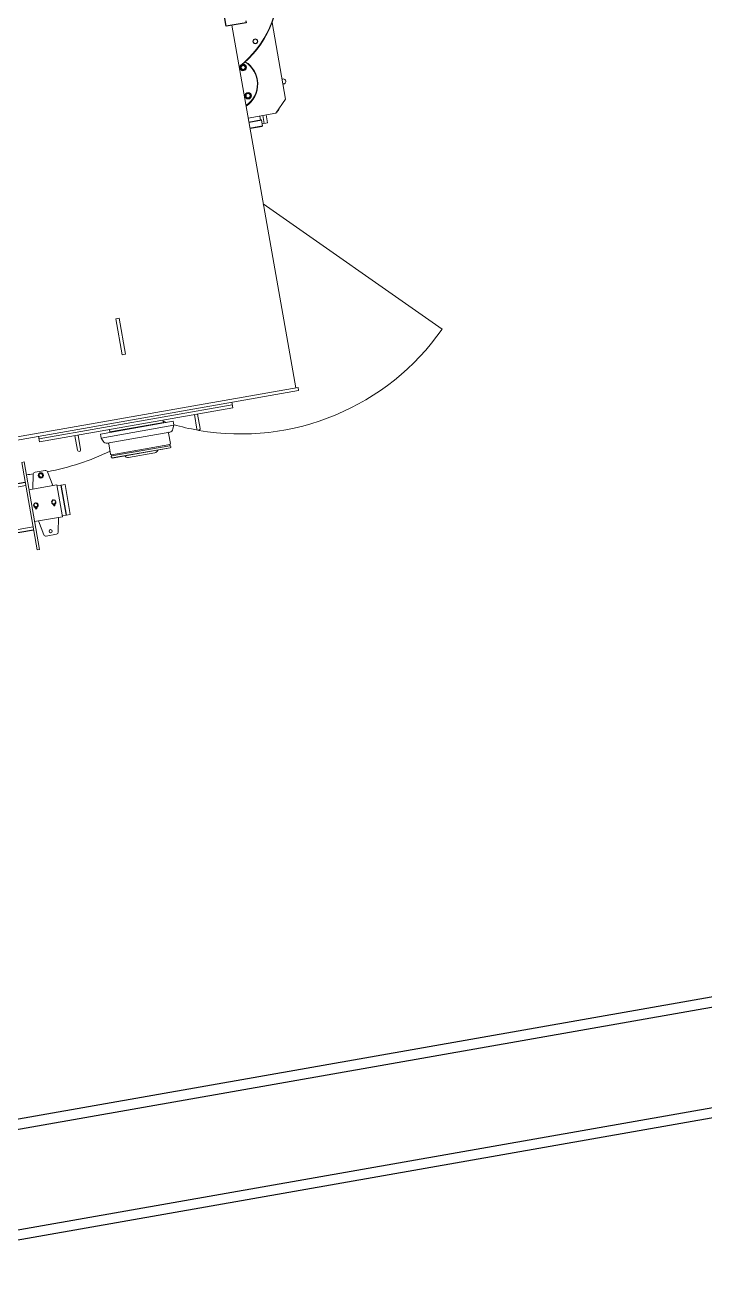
# Model space of a CAD drawing. Header units: millimetres. Extents: x 111502 to 977541, y 8702 to 1044108.
# Drawn here: x 489330.749 to 489332.462, y 241105.669 to 241108.835 of the extents above; entities that cross this region are included whole.
import ezdxf

# ---------------------------------------------------------------- set-up
doc = ezdxf.new("R2010")
doc.units = ezdxf.units.MM
doc.header["$LTSCALE"] = 0.25
doc.layers.add('Proposed Primary Substation - OPTION 2$0$PDF4_00_COMPONENTS', color=7, linetype='Continuous', true_color=0x1c1c1c)
doc.layers.add('Proposed Primary Substation - OPTION 2$0$PDF4_LAYER0_4', color=7, linetype='Continuous', true_color=0x1c1c1c)
doc.layers.add('X HVSS Site Background', color=8, linetype='Continuous')
doc.layers.add('Z-z-Xref-Primary Substation', color=7, linetype='Continuous')

# ---------------------------------------------------------------- blocks, each defined once
blk = doc.blocks.new('Proposed Primary Substation - OPTION 2')
at = {"layer": 'Proposed Primary Substation - OPTION 2$0$PDF4_00_COMPONENTS', "color": 0, "lineweight": 15}
for points in [[(489331288.7, 241108729.9, 0.53917), (489331256.5, 241109154.8), (489331256, 241109154.7)], [(489331349.2, 241108384.7), (489331800.3, 241108068.8, -0.290554), (489331186.8, 241107813.6)], [(489331183.8, 241107854.5), (489331190.1, 241107818.4, -1.000156), (489331182.1, 241107816.9), (489331175.7, 241107853.1)], [(489330940.8, 241107794.1), (489330945.7, 241107786, 0.308744), (489330956.2, 241107781.3), (489331113.4, 241107809, 0.308687), (489331121.7, 241107817), (489331123.5, 241107826.3)], [(489330882.5, 241107801.5), (489330888.9, 241107765.3, -1.000156), (489330880.9, 241107763.9), (489330874.5, 241107800.1)], [(489331113.4, 241107777.9, 0.414149), (489331115.1, 241107780.3), (489331110.5, 241107806.4, -0.414068), (489331112.1, 241107808.8)], [(489330966.8, 241107752.1, -0.413993), (489330964.4, 241107753.8), (489330959.8, 241107779.9, 0.414225), (489330957.5, 241107781.5)], [(489330999.7, 241107749.1, 0.270783), (489331009.4, 241107745.5), (489331075.6, 241107757.2, 0.270818), (489331083.5, 241107763.9)], [(489330768.8, 241107665.5), (489330769.6, 241107702.9, -0.357615), (489330773.9, 241107707.8), (489330799.8, 241107712.4, -0.357543), (489330805.4, 241107709.2), (489330819, 241107674.3)], [(489330784.1, 241107699.2), (489330783.5, 241107700.5), (489330784.4, 241107701.9, 0.833193), (489330791.6, 241107696.6), (489330790.7, 241107695.4), (489330789.4, 241107695.5)], [(489330769, 241107570.3), (489330664.5, 241107551.9, -0.414235), (489330655.1, 241107558.5), (489330639.5, 241107646.9, -0.414199), (489330646.2, 241107656.3), (489330750.6, 241107674.7)], [(489330829.4, 241107674.1, 0.41505), (489330830, 241107673.7), (489330839, 241107675.3), (489330852.3, 241107600), (489330843.2, 241107598.4, 0.414797), (489330842.8, 241107597.8)], [(489330819.8, 241107628.4), (489330820.1, 241107626.9, -5.003675), (489330824.1, 241107627.6), (489330823.9, 241107628.9)], [(489330778.7, 241107620.9), (489330779.4, 241107619.7, 5.003792), (489330774.9, 241107618.9), (489330774.6, 241107620.4)], [(489330771.3, 241107624.5), (489330770.8, 241107625.8), (489330771.7, 241107627.2, 0.83318), (489330778.8, 241107621.9), (489330778, 241107620.7), (489330776.7, 241107620.8)], [(489330782.9, 241107585.2), (489330796.5, 241107550.3, 0.357576), (489330802.1, 241107547.1), (489330828.1, 241107551.7, 0.357505), (489330832.3, 241107556.6), (489330833.1, 241107594)]]:
    blk.add_lwpolyline(points, format="xyb", dxfattribs=at)
at = {"layer": 'Proposed Primary Substation - OPTION 2$0$PDF4_00_COMPONENTS', "color": 0, "lineweight": 25}
blk.add_lwpolyline([(489331305.1, 241108846), (489331306, 241108840.9), (489331255.8, 241108832.1), (489331250.5, 241108862.2), (489331300.7, 241108871.1)], dxfattribs=at)
at = {"layer": 'Proposed Primary Substation - OPTION 2$0$PDF4_00_COMPONENTS', "color": 0, "lineweight": 15}
for points in [[(489331270, 241108834.6), (489331430.9, 241107920.8)], [(489331307.5, 241108632.6), (489331307.4, 241108631.9), (489331307.2, 241108631.5), (489331306.9, 241108631.1), (489331306.3, 241108630.6)], [(489331313, 241108590.6), (489331343.6, 241108596), (489331344.8, 241108595.2), (489331313.2, 241108589.6)], [(489331347.3, 241108581.1), (489331344.8, 241108595.2)], [(489331315.7, 241108575.5), (489331347.3, 241108581.1), (489331346.5, 241108579.9), (489331315.8, 241108574.5)], [(489331437, 241107921.9), (489330613.5, 241107776.9), (489330614.9, 241107768.9), (489331438.4, 241107913.8)], [(489331438.4, 241107913.8), (489331437, 241107921.9)], [(489330783.1, 241107798.5), (489330785.6, 241107784.4), (489331272.7, 241107870.2), (489331270.2, 241107884.2)], [(489331271.2, 241107878.2), (489330784.2, 241107792.4)], [(489330964.1, 241107808.6), (489330962.9, 241107809.4), (489331097.5, 241107833.1), (489331096.4, 241107839.1)], [(489331096.7, 241107831.9), (489331097.5, 241107833.1)], [(489330962.9, 241107809.4), (489330961.9, 241107815.4)], [(489330783.5, 241107699.4), (489330783, 241107700.5), (489330783.7, 241107701.5)], [(489330786.6, 241107695.3), (489330785.4, 241107695.4), (489330784.8, 241107696.6)], [(489330787, 241107695.7), (489330785.7, 241107695.9), (489330785.1, 241107697.1)], [(489330785.5, 241107704.1), (489330786.2, 241107705.1), (489330787.5, 241107705)], [(489330791.7, 241107696), (489330790.9, 241107694.9), (489330789.7, 241107695.1)], [(489330790.5, 241107704.7), (489330791.8, 241107704.6), (489330792.3, 241107703.5)], [(489330793.6, 241107700.7), (489330794.2, 241107699.5), (489330793.4, 241107698.5)], [(489330772.9, 241107583.4), (489330843.2, 241107595.8), (489330829, 241107676.1), (489330758.7, 241107663.7)], [(489330839.2, 241107674.3), (489330840.2, 241107674.4)], [(489330816, 241107632.6), (489330815.4, 241107633.8), (489330816.2, 241107634.8)], [(489330817.9, 241107637.3), (489330818.7, 241107638.4), (489330819.9, 241107638.2)], [(489330823, 241107638), (489330824.3, 241107637.9), (489330824.8, 241107636.7)], [(489330826.1, 241107633.9), (489330826.6, 241107632.8), (489330825.9, 241107631.8)], [(489330770.8, 241107624.7), (489330770.3, 241107625.8), (489330771, 241107626.8)], [(489330773.9, 241107620.6), (489330772.6, 241107620.7), (489330772.1, 241107621.9)], [(489330774.2, 241107621), (489330772.9, 241107621.1), (489330772.4, 241107622.3)], [(489330772.8, 241107629.4), (489330773.5, 241107630.4), (489330774.7, 241107630.3)], [(489330775.8, 241107618.1), (489330776.4, 241107615.1), (489330778.9, 241107615.5), (489330778.3, 241107618.5)], [(489330776.8, 241107615.1), (489330776.2, 241107618.1)], [(489330778.9, 241107621.3), (489330778.2, 241107620.2), (489330777, 241107620.3)], [(489330777.8, 241107630), (489330779.1, 241107629.9), (489330779.6, 241107628.8)], [(489330778.5, 241107615.4), (489330777.9, 241107618.4)], [(489330780.9, 241107626), (489330781.4, 241107624.8), (489330780.7, 241107623.8)], [(489330819.1, 241107628.6), (489330817.8, 241107628.7), (489330817.3, 241107629.8)], [(489330821, 241107626), (489330821.5, 241107623), (489330824.1, 241107623.5), (489330823.5, 241107626.5)], [(489330822, 241107623.1), (489330821.4, 241107626.1)], [(489330824.1, 241107629.2), (489330823.4, 241107628.2), (489330822.2, 241107628.3)], [(489330823.7, 241107623.4), (489330823.1, 241107626.4)], [(489330852.1, 241107601), (489330853.1, 241107601.1)]]:
    blk.add_lwpolyline(points, dxfattribs=at)
for points in [[(489330985.9, 241108096.1), (489331001.9, 241108005.7), (489330993.8, 241108004.3), (489330977.9, 241108094.7)], [(489331121.8, 241107836.3), (489330939, 241107804.2), (489330940.8, 241107794.1), (489331123.5, 241107826.3)], [(489331113.4, 241107777.9), (489330966.8, 241107752.1), (489330967.3, 241107749.1), (489331113.9, 241107774.9)], [(489331114.4, 241107769.3), (489331114.3, 241107769.8), (489330968.7, 241107744.2), (489330968.8, 241107743.7)], [(489330785.3, 241107513.1), (489330746.4, 241107734), (489330740.3, 241107732.9), (489330779.2, 241107512)], [(489330789, 241107705.1), (489330793.2, 241107702.2), (489330792.8, 241107697.1), (489330788.2, 241107695.5), (489330784.4, 241107698.1), (489330784.4, 241107703)], [(489330849.6, 241107677.1), (489330862.8, 241107601.8), (489330853.3, 241107600.1), (489330840, 241107675.4)], [(489330816, 241107633.7), (489330818.9, 241107637.9), (489330824, 241107637.5), (489330826.1, 241107632.8), (489330823.2, 241107628.7), (489330818.1, 241107629.1)], [(489330776.3, 241107630.4), (489330780.5, 241107627.5), (489330780, 241107622.4), (489330775.4, 241107620.7), (489330771.7, 241107623.4), (489330771.7, 241107628.2)], [(489330779.6, 241107618.7), (489330774.6, 241107617.8), (489330774.4, 241107618.9), (489330779.4, 241107619.7)], [(489330824.8, 241107626.7), (489330819.8, 241107625.8), (489330819.6, 241107626.8), (489330824.6, 241107627.7)]]:
    blk.add_lwpolyline(points, close=True, dxfattribs=at)
for points in [[(489330789, 241107705.1, -0.127684), (489330791.4, 241107704.3, -0.124079), (489330793.2, 241107702.3, -0.123547), (489330793.7, 241107699.7, -0.123996), (489330792.8, 241107697.2, -0.128774), (489330790.7, 241107695.4, -0.262012), (489330785.7, 241107695.8, -0.260539), (489330783.5, 241107700.4, -0.124627), (489330784.4, 241107702.9, -0.127679), (489330786.4, 241107704.7, -0.12797)], [(489330785.6, 241107703.5), (489330786.4, 241107704.7), (489330787.7, 241107704.5, 0.127517)], [(489330790.1, 241107704.3), (489330791.5, 241107704.2), (489330792.1, 241107703, 0.129182)], [(489330793.1, 241107700.8), (489330793.7, 241107699.6), (489330792.9, 241107698.5, 0.12888)], [(489330824.1, 241107637.4, -0.258221), (489330826.1, 241107632.9, -0.262537), (489330823.2, 241107628.7, -0.258409), (489330818.2, 241107629, -0.25821), (489330816, 241107633.6, -0.262403), (489330818.8, 241107637.9, -0.258498)], [(489330776.3, 241107630.4, -0.123625), (489330778.7, 241107629.6, -0.123322), (489330780.4, 241107627.5, -0.124543), (489330780.9, 241107624.9, -0.123308), (489330780.1, 241107622.5, -0.124603), (489330778, 241107620.7, -0.258403), (489330773, 241107621.1, -0.258208), (489330770.8, 241107625.7, -0.124542), (489330771.6, 241107628.2, -0.123572), (489330773.6, 241107629.9, -0.124653)], [(489330772.9, 241107628.8), (489330773.7, 241107629.9), (489330775, 241107629.8, 0.127519)], [(489330777.4, 241107629.6), (489330778.8, 241107629.5), (489330779.4, 241107628.3, 0.129182)], [(489330780.3, 241107626.1), (489330780.9, 241107624.9), (489330780.1, 241107623.8, 0.1289)]]:
    blk.add_lwpolyline(points, format="xyb", close=True, dxfattribs=at)
at = {"layer": 'Proposed Primary Substation - OPTION 2$0$PDF4_00_COMPONENTS', "color": 0, "lineweight": 25}
blk.add_lwpolyline([(489330770.4, 241107562.2), (489330666, 241107543.9, -0.414206), (489330647.1, 241107557.1), (489330631.5, 241107645.5, -0.414218), (489330644.7, 241107664.4), (489330749.2, 241107682.7)], format="xyb", dxfattribs=at)
at = {"layer": 'Proposed Primary Substation - OPTION 2$0$PDF4_00_COMPONENTS', "color": 0, "lineweight": 15}
for centre, radius in [((489331329.1, 241108794.1), 6.12), ((489331329.1, 241108794.1), 5.35), ((489331298.5, 241108728.2), 7.14), ((489331311, 241108657.2), 8.16), ((489331311, 241108657.2), 7.14), ((489330788.6, 241107700), 6.63), ((489330813.3, 241107559.4), 4.08)]:
    blk.add_circle(centre, radius, dxfattribs=at)
for centre, radius, start, end in [((489331132.9, 241108931.6), 253.9, 307.7978, 60.7385), ((489331269.2, 241108686.4), 65.3, 303.9705, 58.6873), ((489331269.2, 241108686.4), 66.3, 303.566, 58.3784), ((489331298.5, 241108728.2), 8.16, 147.2848, 102.4447), ((489331293.8, 241108428.3), 623.9, 251.6028, 252.4379), ((489331292.5, 241108424.3), 619.8, 254.1404, 259.9259), ((489330692.1, 241108318.7), 619.9, 280.5329, 295.9297), ((489331113.9, 241107772.3), 2.55, 279.9871, 88.6362), ((489330968.3, 241107746.7), 2.55, 111.3524, 279.9893), ((489330691.9, 241108320), 621.2, 275.5539, 277.2021)]:
    blk.add_arc(centre, radius, start, end, dxfattribs=at)
at = {"layer": 'Proposed Primary Substation - OPTION 2$0$PDF4_LAYER0_4', "color": 0, "lineweight": 15}
for points in [[(489331371.3, 241108841.8), (489331405.3, 241108648.3), (489331380.5, 241108612.8), (489331311.2, 241108600.6)], [(489331342.1, 241108595.7), (489331340.4, 241108605.8)], [(489331346.4, 241108586.1), (489331360, 241108588.5), (489331356.4, 241108608.6)], [(489331348.4, 241108607.2), (489331351.9, 241108587.1)]]:
    blk.add_lwpolyline(points, dxfattribs=at)
blk.add_lwpolyline([(489331400.6, 241108686.8), (489331398.6, 241108686.8, 1.417425), (489331396.5, 241108698.5), (489331398.5, 241108698.8)], format="xyb", dxfattribs=at)
for centre in [(489331298.5, 241108728.2), (489331311, 241108657.2)]:
    blk.add_circle(centre, 5.2, dxfattribs=at)
blk.add_arc((489331370, 241108631.7), 20.4, 309.8333, 340.1493, dxfattribs=at)
at = {"layer": 'X HVSS Site Background', "flags": 128}
for points in [[(489323813.8, 241104554.4), (489322703.8, 241110858.1), (489332356, 241112557.6), (489333465.9, 241106253.9)], [(489322732.9, 241110837.4), (489332335.4, 241112528.2), (489333436.6, 241106274.1), (489323834, 241104583.4)], [(489332136.8, 241112239.5), (489323022.4, 241110634.7), (489324036.9, 241104872.9), (489333147.2, 241106477)], [(489324057.2, 241104901.9), (489323051.4, 241110614), (489332112.1, 241112209.4), (489333117.8, 241106497.2)]]:
    blk.add_lwpolyline(points, close=True, dxfattribs=at)

msp = doc.modelspace()

# ---------------------------------------------------------------- linework, layer by layer
at = {"lineweight": 0}
msp.add_circle((488727.819, 239008.3332), 11388.4181, dxfattribs=at)

# ---------------------------------------------------------------- block references
at = {"layer": 'Z-z-Xref-Primary Substation', "lineweight": 0, "xscale": 0.001, "yscale": 0.001, "zscale": 0.001}
msp.add_blockref('Proposed Primary Substation - OPTION 2', (0, 0), dxfattribs=at)

doc.saveas('drawing.dxf')
